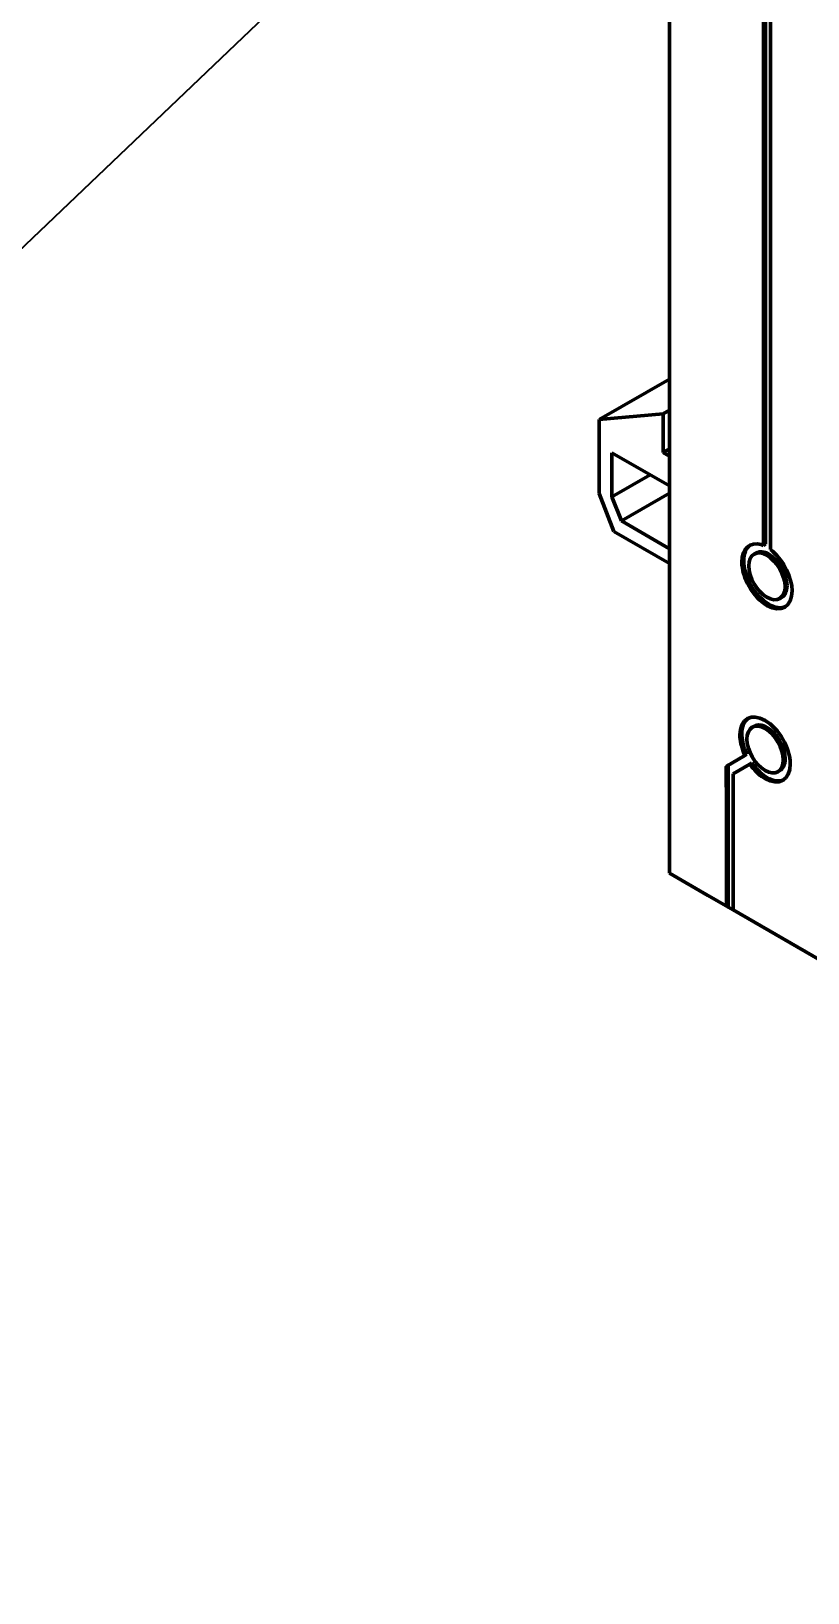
# Model space of a CAD drawing. Header units: millimetres. Extents: x 0 to 420, y 0 to 297.
# Drawn here: x 128.2 to 171.2, y 161.7 to 248 of the extents above; entities that cross this region are included whole.
import ezdxf
from ezdxf import colors
from ezdxf.entities.mleader import LeaderData, LeaderLine
from ezdxf.math import Vec2, Vec3

# ---------------------------------------------------------------- set-up
doc = ezdxf.new("R2010")
doc.units = ezdxf.units.MM
doc.header["$LTSCALE"] = 0.75
for name, color, linetype, lineweight in [('Annotations', 7, 'Continuous', 25), ('Visible', 7, 'Continuous', 50), ('Visible Narrow', 7, 'Continuous', 25)]:
    doc.layers.add(name, color=color, linetype=linetype, lineweight=lineweight)
doc.styles.get("Standard").update_dxf_attribs({"font": 'arial.ttf'})

msp = doc.modelspace()

# ---------------------------------------------------------------- linework, layer by layer
at = {"layer": 'Visible', "extrusion": (0.707107, -0.407196, 0.578093)}
for p, q in [((163.509, 201.473, -33.952), (163.509, 255.84, 4.343)), ((168.708, 252.846, 8.593), (168.708, 219.601, -14.824)), ((168.814, 253.03, 8.593), (168.814, 219.662, -14.911)), ((169.095, 219.378, -14.508), (169.095, 252.624, 8.909)), ((163.509, 228.799, -47.571), (159.62, 226.559, -44.392)), ((163.156, 226.883, -39.839), (159.62, 226.559, -44.392)), ((159.62, 226.559, -44.392), (159.62, 222.474, -47.269)), ((163.509, 227.087, -40.128), (163.156, 226.883, -39.839)), ((163.156, 224.73, -41.356), (163.156, 226.883, -39.839)), ((160.327, 222.286, -46.537), (160.327, 224.724, -44.82)), ((160.327, 224.724, -44.82), (163.509, 222.891, -42.218)), ((163.509, 224.934, -41.645), (163.156, 224.73, -41.356)), ((163.509, 224.526, -41.067), (163.156, 224.73, -41.356)), ((160.327, 222.286, -46.537), (162.444, 223.505, -48.267)), ((159.62, 222.474, -47.269), (160.437, 220.369, -47.754)), ((160.327, 222.286, -46.537), (160.845, 220.951, -46.844)), ((163.509, 222.485, -49.022), (160.845, 220.951, -46.844)), ((160.437, 220.369, -47.754), (163.509, 218.599, -45.242)), ((163.509, 219.417, -44.666), (160.845, 220.951, -46.844)), ((168.708, 219.601, -14.824), (168.574, 219.64, -14.96)), ((168.814, 219.662, -14.911), (168.708, 219.601, -14.824)), ((169.227, 219.264, -14.426), (169.095, 219.378, -14.508)), ((168.3, 219.181, -15.879), (168.194, 219.12, -15.792)), ((169.715, 216.723, -15.879), (169.609, 216.662, -15.792)), ((168.195, 209.6, -22.756), (168.088, 209.539, -22.67)), ((167.61, 208.156, -24.228), (167.682, 207.979, -24.265)), ((167.716, 208.218, -24.315), (167.788, 208.04, -24.351)), ((167.682, 207.979, -24.265), (166.647, 207.378, -25.954)), ((166.753, 207.439, -26.041), (166.647, 207.378, -25.954)), ((167.788, 208.04, -24.351), (166.753, 207.439, -26.041)), ((167.031, 206.969, -25.773), (167.956, 207.506, -24.264)), ((167.788, 208.04, -24.351), (167.682, 207.979, -24.265)), ((168.062, 207.567, -24.35), (167.956, 207.506, -24.264)), ((167.956, 207.506, -24.264), (168.073, 207.355, -24.226)), ((168.062, 207.567, -24.35), (168.179, 207.416, -24.313)), ((167.031, 199.445, -31.073), (167.031, 206.969, -25.773)), ((169.61, 207.141, -22.756), (169.504, 207.08, -22.669)), ((166.656, 203.398, -28.747), (166.656, 199.661, -31.379)), ((166.762, 203.459, -28.834), (166.762, 199.6, -31.552)), ((163.509, 201.473, -33.952), (166.653, 199.663, -31.382)), ((165.63, 200.242, -37.414), (163.509, 201.473, -33.952)), ((167.398, 199.224, -35.969), (165.63, 200.242, -37.414)), ((166.653, 199.663, -31.382), (166.656, 199.661, -31.379)), ((166.656, 199.661, -31.379), (166.762, 199.6, -31.552)), ((167.137, 199.384, -31.246), (166.762, 199.6, -31.552)), ((167.031, 199.445, -31.073), (172.59, 196.244, -26.528)), ((167.137, 199.384, -31.246), (167.031, 199.445, -31.073)), ((167.398, 199.224, -35.969), (232.607, 161.673, 17.342))]:
    msp.add_line(p, q, dxfattribs=at)
at = {"layer": 'Visible', "extrusion": (-0.707107, -0.407196, 0.578093)}
for centre, major_axis, ratio, start_param, end_param in [((169.023, 208.223, -22.453), (1.601, -0.63, 1.514), 0.920158, 2.997557, 3.506306), ((169.129, 208.284, -22.54), (1.601, -0.63, 1.514), 0.920158, 2.997557, 3.506306), ((168.811, 208.537, -22.492), (0.1, 1.783, 1.378), 0.924887, 2.68638, 3.199743), ((168.917, 208.598, -22.578), (0.1, 1.783, 1.378), 0.924887, 2.68638, 3.199743)]:
    msp.add_ellipse(centre, major_axis=major_axis, ratio=ratio, start_param=start_param, end_param=end_param, dxfattribs=at)
for points in [[(168.574, 219.64, -14.96), (167.958, 219.823, -15.586), (167.511, 219.425, -16.413), (167.511, 218.691, -16.93)], [(167.979, 219.619, -15.962), (167.753, 219.46, -16.351), (167.617, 219.157, -16.731), (167.617, 218.752, -17.016)], [(168.901, 219.052, -14.975), (168.349, 219.37, -15.426), (167.897, 219.107, -16.164), (167.897, 218.469, -16.614)], [(167.511, 218.691, -16.93), (167.511, 217.802, -17.555), (168.132, 216.725, -17.554), (168.901, 216.282, -16.926)], [(167.617, 218.752, -17.016), (167.617, 217.863, -17.642), (168.238, 216.786, -17.641), (169.007, 216.343, -17.012)], [(169.007, 219.113, -15.061), (168.732, 219.272, -15.286), (168.482, 219.286, -15.583), (168.3, 219.181, -15.879)], [(167.897, 218.469, -16.614), (167.897, 217.83, -17.063), (168.349, 217.048, -17.062), (168.901, 216.73, -16.61)], [(168.796, 209.917, -21.537), (168.028, 210.36, -22.166), (167.406, 209.999, -23.181), (167.406, 209.11, -23.807)], [(167.869, 210.042, -22.843), (167.647, 209.885, -23.225), (167.512, 209.585, -23.602), (167.512, 209.171, -23.893)], [(168.796, 209.471, -21.852), (168.244, 209.789, -22.303), (167.792, 209.526, -23.041), (167.792, 208.888, -23.491)], [(168.902, 209.532, -21.938), (168.627, 209.69, -22.163), (168.377, 209.704, -22.46), (168.195, 209.6, -22.756)], [(167.792, 208.888, -23.491), (167.792, 208.249, -23.941), (168.244, 207.466, -23.939), (168.796, 207.148, -23.487)]]:
    msp.add_open_spline(points, degree=3, dxfattribs=at)
at = {"layer": 'Visible', "extrusion": (0.707107, 0.407196, -0.578093)}
for points in [[(169.905, 217.312, -14.972), (169.905, 217.951, -14.522), (169.453, 218.734, -14.523), (168.901, 219.052, -14.975)], [(170.012, 217.373, -15.059), (170.012, 218.012, -14.609), (169.559, 218.795, -14.61), (169.007, 219.113, -15.061)], [(170.292, 217.09, -14.656), (170.292, 217.823, -14.139), (169.844, 218.736, -14.044), (169.227, 219.264, -14.426)], [(168.901, 216.73, -16.61), (169.453, 216.412, -16.159), (169.905, 216.674, -15.421), (169.905, 217.312, -14.972)], [(168.901, 216.282, -16.926), (169.669, 215.84, -16.297), (170.292, 216.201, -15.282), (170.292, 217.09, -14.656)], [(169.715, 216.723, -15.879), (169.898, 216.828, -15.581), (170.012, 217.053, -15.284), (170.012, 217.373, -15.059)], [(169.007, 216.343, -17.012), (169.363, 216.138, -16.721), (169.688, 216.106, -16.347), (169.934, 216.219, -15.966)], [(170.187, 207.509, -21.533), (170.187, 208.397, -20.907), (169.565, 209.475, -20.909), (168.796, 209.917, -21.537)], [(169.801, 207.731, -21.849), (169.801, 208.369, -21.399), (169.349, 209.153, -21.4), (168.796, 209.471, -21.852)], [(169.907, 207.792, -21.935), (169.907, 208.43, -21.486), (169.455, 209.214, -21.487), (168.902, 209.532, -21.938)], [(166.647, 207.378, -25.954), (166.647, 207.369, -25.961), (166.647, 207.363, -25.965), (166.648, 207.353, -25.972)], [(166.648, 207.353, -25.972), (166.648, 207.287, -26.017), (166.65, 207.194, -26.081), (166.65, 207.08, -26.16)], [(166.753, 207.439, -26.041), (166.753, 207.43, -26.047), (166.754, 207.424, -26.051), (166.754, 207.414, -26.059)], [(166.754, 207.414, -26.059), (166.755, 207.348, -26.104), (166.756, 207.256, -26.167), (166.756, 207.141, -26.247)], [(168.796, 207.148, -23.487), (169.349, 206.83, -23.036), (169.801, 207.092, -22.298), (169.801, 207.731, -21.849)], [(168.796, 206.701, -23.802), (169.565, 206.259, -23.174), (170.187, 206.62, -22.158), (170.187, 207.509, -21.533)], [(169.61, 207.141, -22.756), (169.793, 207.247, -22.458), (169.907, 207.472, -22.161), (169.907, 207.792, -21.935)], [(166.65, 207.08, -26.16), (166.652, 206.851, -26.32), (166.653, 206.532, -26.543), (166.654, 206.153, -26.81)], [(166.756, 207.141, -26.247), (166.758, 206.912, -26.406), (166.759, 206.593, -26.63), (166.76, 206.214, -26.896)], [(168.902, 206.762, -23.889), (169.259, 206.557, -23.598), (169.583, 206.525, -23.223), (169.829, 206.638, -22.843)], [(166.654, 206.153, -26.81), (166.655, 205.394, -27.342), (166.656, 204.394, -28.045), (166.656, 203.398, -28.747)], [(166.76, 206.214, -26.896), (166.762, 205.455, -27.429), (166.762, 204.455, -28.132), (166.762, 203.459, -28.834)]]:
    msp.add_open_spline(points, degree=3, dxfattribs=at)
at = {"layer": 'Visible Narrow', "extrusion": (0.707107, -0.407196, 0.578093)}
for p, q in [((167.617, 218.752, -17.016), (167.511, 218.691, -16.93)), ((169.007, 219.113, -15.061), (168.901, 219.052, -14.975)), ((170.012, 217.373, -15.059), (169.905, 217.312, -14.972)), ((169.007, 216.343, -17.012), (168.901, 216.282, -16.926)), ((167.512, 209.171, -23.893), (167.406, 209.11, -23.807)), ((168.902, 209.532, -21.938), (168.796, 209.471, -21.852)), ((167.716, 208.218, -24.315), (167.61, 208.156, -24.228)), ((166.754, 207.414, -26.059), (166.648, 207.353, -25.972)), ((168.179, 207.416, -24.313), (168.073, 207.355, -24.226)), ((169.907, 207.792, -21.935), (169.801, 207.731, -21.849)), ((166.756, 207.141, -26.247), (166.65, 207.08, -26.16)), ((168.902, 206.762, -23.889), (168.796, 206.701, -23.802)), ((166.76, 206.214, -26.896), (166.654, 206.153, -26.81)), ((166.762, 203.459, -28.834), (166.656, 203.398, -28.747))]:
    msp.add_line(p, q, dxfattribs=at)
at = {"layer": 'Visible Narrow', "extrusion": (0.707107, 0.407196, -0.578093)}
msp.add_open_spline([(166.656, 203.398, -28.747), (166.656, 201.587, -30.023), (166.654, 199.96, -31.172), (166.653, 199.663, -31.382)], degree=3, dxfattribs=at)

# ---------------------------------------------------------------- leaders
at = {"layer": 'Annotations'}
ml = msp.add_multileader_mtext('Standard', dxfattribs=at)
ml.set_content('DIN rail bracket', color=256)
ml.set_leader_properties()
ml.build(insert=Vec2(0, 0))
ml.multileader.update_dxf_attribs({"text_left_attachment_type": 5, "text_right_attachment_type": 5, "dogleg_length": 3.5, "arrow_head_size": 3.5})
ctx = ml.context
ctx.base_point, ctx.char_height, ctx.arrow_head_size, ctx.landing_gap_size, ctx.plane_origin = Vec3(70.345, 216.421), 3.5, 3.5, 0, Vec3(158.206, 265.159)
ctx.left_attachment, ctx.right_attachment, ctx.text_align_type = 5, 5, 2
notes = []
notes.append((ctx, [(0, (1, 1, 0), (107.123, 216.421), (-1, 0), 3.5, [(0, [(158.206, 265.159)], 0, [])])]))
ctx.mtext.insert, ctx.mtext.alignment, ctx.mtext.flow_direction = Vec3(103.623, 220.621), 3, 5
for ctx, leaders in notes:
    for number, flags, end, landing, length, lines in leaders:
        leader = LeaderData()
        leader.index, (leader.has_last_leader_line, leader.has_dogleg_vector, leader.attachment_direction) = number, flags
        leader.last_leader_point, leader.dogleg_vector, leader.dogleg_length = Vec3(end), Vec3(landing), length
        for number, points, colour, breaks in lines:
            line = LeaderLine()
            line.index, line.vertices, line.color, line.breaks = number, Vec3.list(points), colors.encode_raw_color(colour), breaks
            leader.lines.append(line)
        ctx.leaders.append(leader)

doc.saveas('drawing.dxf')
